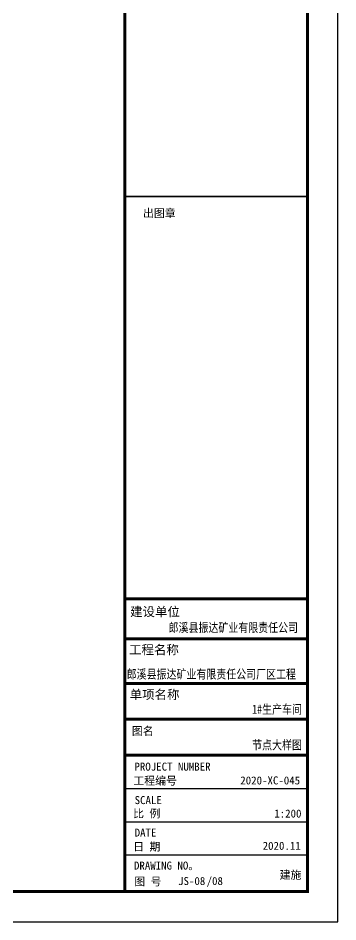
# Model space of a CAD drawing. Extents: x 69728788 to 150676229, y 20164216 to 43663798.
# Drawn here: x 75266445 to 75271707, y 20164216 to 20179066 of the extents above; entities that cross this region are included whole.
import ezdxf

# ---------------------------------------------------------------- set-up
doc = ezdxf.new("R2010")
doc.units = 0
doc.header["$LTSCALE"] = 1000
doc.header["$MEASUREMENT"] = 0
for name, color, linetype in [('PUB_TITLE', 4, 'CONTINUOUS'), ('TEXT', 7, 'CONTINUOUS'), ('图框', 253, 'CONTINUOUS')]:
    doc.layers.add(name, color=color, linetype=linetype)
doc.styles.add('-黑体', font='simhei.ttf')
doc.styles.add('宋体', font='SimSun.ttf', dxfattribs={"width": 0.8})
doc.styles.add('黑体', font='simhei.ttf', dxfattribs={"width": 0.6, "height": 4.3})

msp = doc.modelspace()

# ---------------------------------------------------------------- linework, layer by layer
at = {"layer": 'PUB_TITLE'}
msp.add_lwpolyline([(75219157, 20164216), (75271707, 20164216), (75271707, 20193916), (75219157, 20193916)], close=True, dxfattribs=at)
at = {"layer": 'PUB_TITLE', "const_width": 50}
msp.add_lwpolyline([(75220407, 20164716), (75271207, 20164716), (75271207, 20193416), (75220407, 20193416)], close=True, dxfattribs=at)
at = {"layer": '图框', "color": 4}
for points, const_width in [([(75271207, 20164716), (75268203, 20164716), (75268203, 20193416), (75271207, 20193416)], 49.3), ([(75268203, 20169526), (75271196, 20169526)], 49.8), ([(75268203, 20168867), (75271197, 20168867)], 49.8), ([(75268203, 20168134), (75271207, 20168134)], 49.8), ([(75268203, 20167548), (75271207, 20167548)], 49.8), ([(75268203, 20166956), (75271207, 20166956)], 49.8), ([(75268203, 20166406), (75271207, 20166406)], 20.2), ([(75268203, 20165858), (75271207, 20165858)], 20.2), ([(75268203, 20165314), (75271207, 20165314)], 20.2)]:
    msp.add_lwpolyline(points, dxfattribs=dict(at, const_width=const_width))
at = {"layer": '图框', "color": 0, "const_width": 25}
msp.add_lwpolyline([(75268203, 20176135), (75271207, 20176135)], dxfattribs=at)

# ---------------------------------------------------------------- texts
at = {"layer": 'TEXT', "style": '-黑体', "width": 0.8}
for s, height, p in [('郎溪县振达矿业有限责任公司', 150.07, (75268922, 20168977)), ('郎溪县振达矿业有限责任公司厂区工程', 150.07, (75268233, 20168213)), ('1#生产车间', 150.1, (75270296, 20167635)), ('节点大样图', 150.1, (75270296, 20167050))]:
    msp.add_text(s, height=height, dxfattribs=at).set_placement(p)
at = {"layer": '图框', "color": 4}
for s, height, style, p in [('出图章', 131.5, '黑体', (75268500, 20175794)), ('建设单位', 150, '黑体', (75268289, 20169239)), ('工程名称', 150, '黑体', (75268272, 20168614)), ('单项名称', 150, '黑体', (75268282, 20167877)), ('图名', 131.5, '黑体', (75268317, 20167286)), ('工程编号', 131.5, '黑体', (75268342, 20166470)), ('2020-XC-045', 131.47, '宋体', (75270101, 20166475)), ('SCALE', 131.5, '黑体', (75268363, 20166152)), ('比 例', 131.5, '黑体', (75268338, 20165931)), ('1:200', 131.5, '宋体', (75270660, 20165931)), ('DATE', 131.5, '黑体', (75268363, 20165618)), ('日 期', 131.5, '黑体', (75268338, 20165386)), ('2020.11', 131.5, '宋体', (75270469, 20165401)), ('DRAWING NO。', 131.47, '黑体', (75268352, 20165076)), ('图 号', 131.5, '黑体', (75268357, 20164813))]:
    msp.add_text(s, height=height, dxfattribs=dict(at, style=style)).set_placement(p)
at = {"layer": '图框', "color": 0, "style": '黑体'}
msp.add_text('PROJECT NUMBER', height=131.47, dxfattribs=at).set_placement((75268360, 20166702))
at = {"layer": '图框', "color": 3, "style": '宋体'}
for s, p in [('/08', (75269547, 20164822)), ('建施', (75270748, 20164924)), ('JS-08', (75269078, 20164822))]:
    msp.add_text(s, height=131.5, dxfattribs=at).set_placement(p)

doc.saveas('drawing.dxf')
